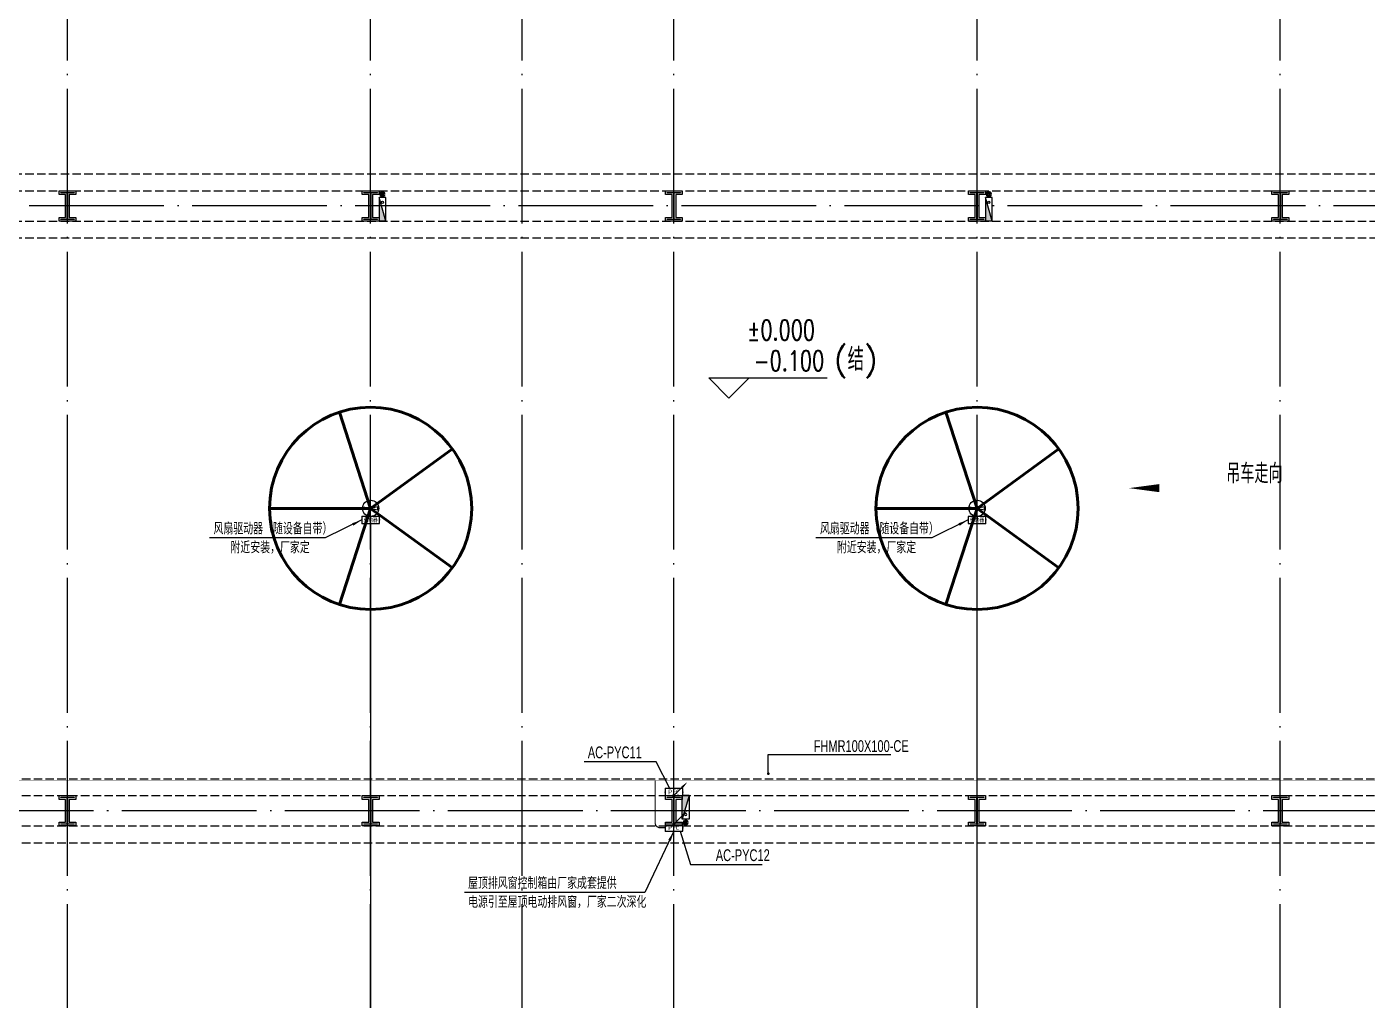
# Model space of a CAD drawing. Extents: x -1396510 to 1250330, y -1892470 to 1623980.
# Drawn here: x -274060 to -234274, y -1347547 to -1318657 of the extents above; entities that cross this region are included whole.
import ezdxf
from ezdxf.enums import TextEntityAlignment as Align

# ---------------------------------------------------------------- set-up
doc = ezdxf.new("R2010")
doc.units = 0
doc.header["$LTSCALE"] = 1000
doc.header["$MEASUREMENT"] = 0
doc.linetypes.add('DASH', pattern=[0.35, 0.25, -0.1])
doc.linetypes.add('DOTE', pattern=[2.42, 2, -0.2, 0.02, -0.2])
for name, color, linetype in [('A-AXIS-DOTE', 14, 'DOTE'), ('A-HATCH-2', 251, 'Continuous'), ('A-LIN-V', 9, 'Continuous'), ('A-WINDOW', 140, 'Continuous'), ('AS-COLN', 6, 'Continuous'), ('CABLETRAY_DIM', 3, 'Continuous'), ('CABLETRAY_FIRE', 1, 'DASH'), ('DIM-箱柜', 3, 'Continuous'), ('EQUIP-动力', 3, 'Continuous'), ('EQUIP-箱柜', 3, 'Continuous'), ('LWIRE', 4, 'Continuous'), ('SB_ZF消火栓', 10, 'Continuous'), ('SB_ZF消火栓M', 10, 'Continuous'), ('WIRE-照明', 1, 'Continuous'), ('建-标高', 3, 'Continuous'), ('建-箭头', 3, 'Continuous')]:
    doc.layers.add(name, color=color, linetype=linetype)
doc.layers.add('A-云线2', color=3, linetype='Continuous', plot=False)
doc.layers.add('LG-ZF消防', color=1, linetype='Continuous', lineweight=60)
doc.styles.add('_TEL_ATTDEF', font='GBENOR', dxfattribs={"width": 0.8, "height": 3, "bigfont": 'GBCBIG'})
doc.styles.add('_TEL_DIM', font='SIMPLEX', dxfattribs={"width": 0.8, "height": 3.5, "bigfont": 'HZTXT'})
doc.styles.add('A-STANDARD', font='SIMPLEX', dxfattribs={"bigfont": 'GBCBIG'})
doc.styles.add('HZTXT5', font='aa.shx', dxfattribs={"width": 0.7, "bigfont": 'hztxt.shx'})
doc.styles.get("Standard").update_dxf_attribs({"font": 'gbenor.shx', "bigfont": 'gbcbig.shx'})

# ---------------------------------------------------------------- blocks, each defined once
blk = doc.blocks.new('4324324')
at = {"layer": 'A-HATCH-2', "color": 8, "linetype": 'DASH'}
for p, q in [((-294754, 585770), (-128854, 585770)), ((-294754, 585270), (-128854, 585270)), ((-307354, 584370), (-128854, 584370)), ((-307354, 583870), (-128854, 583870)), ((-313054, 567820), (-128854, 567820)), ((-313054, 567320), (-128854, 567320)), ((-313054, 566420), (-128854, 566420)), ((-313054, 565920), (-128854, 565920))]:
    blk.add_line(p, q, dxfattribs=at)
blk = doc.blocks.new('w4324324')
at = {"layer": 'A-HATCH-2', "color": 0, "lineweight": 60}
for q in [(-1694760, 686605), (-1697614, 684532), (-1691907, 684532), (-1696524, 681178), (-1692997, 681178)]:
    blk.add_line((-1694760, 683605), q, dxfattribs=at)
blk.add_circle((-1694760, 683605), 3000, dxfattribs=at)
blk = doc.blocks.new('342343')
at = {"layer": 'A-LIN-V', "color": 8}
for p in [(1048660, 63556), (1048660, 45556)]:
    blk.add_blockref('w4324324', p, dxfattribs=at)
blk = doc.blocks.new('w42343243')
at = {"layer": 'A-HATCH-2', "color": 8}
blk.add_lwpolyline([(-165104, 621070), (-164604, 621070), (-164604, 620958), (-164800, 620958), (-164800, 620282), (-164604, 620282), (-164604, 620170), (-165104, 620170), (-165104, 620282), (-164908, 620282), (-164908, 620958), (-165104, 620958)], close=True, dxfattribs=at)
at = {"layer": 'AS-COLN', "color": 3}
blk.add_lwpolyline([(-165054, 621020), (-164654, 621020), (-164654, 621008), (-164850, 621008), (-164850, 620232), (-164654, 620232), (-164654, 620220), (-165054, 620220), (-165054, 620232), (-164858, 620232), (-164858, 621008), (-165054, 621008)], close=True, dxfattribs=at)
blk = doc.blocks.new('42343')
at = {"layer": 'A-WINDOW'}
for p in [(-108000, -35800), (-99000, -35800), (-90000, -35800), (-81000, -35800), (-72000, -35800), (-108000, -53750), (-99000, -53750), (-90000, -53750), (-81000, -53750), (-72000, -53750)]:
    blk.add_blockref('w42343243', p, dxfattribs=at)
blk = doc.blocks.new('A$C5D961328')
at = {"layer": 'SB_ZF消火栓'}
blk.add_hatch(color=256, dxfattribs=at).paths.add_polyline_path([(0, 40), (700, 40), (700, 240)])
for p, q in [((700, 240), (0, 240)), ((0, 240), (0, 40)), ((700, 240), (0, 40)), ((0, 40), (700, 40)), ((700, 240), (700, 40))]:
    blk.add_line(p, q, dxfattribs=at)
at = {"layer": 'SB_ZF消火栓', "color": 1}
blk.add_circle((140, 140), 32.5, dxfattribs=at)
blk = doc.blocks.new('we42342343234')
at = {"layer": 'LG-ZF消防'}
for centre in [(-263504, 585170), (-245504, 585170), (-254504, 566520)]:
    blk.add_circle(centre, 50, dxfattribs=at)
at = {"layer": 'SB_ZF消火栓M', "rotation": 270}
for p in [(-263644, 585070), (-245644, 585070)]:
    blk.add_blockref('A$C5D961328', p, dxfattribs=at)
at = {"layer": 'SB_ZF消火栓M', "xscale": -1, "rotation": 270}
blk.add_blockref('A$C5D961328', (-254644, 566620), dxfattribs=at)
blk = doc.blocks.new('世赫3#厂房一层0821')
at = {"layer": 'A-AXIS-DOTE', "color": 8, "ltscale": 2}
for p, q in [((40000, -79980), (40000, 5514)), ((49000, -79980), (49000, 5514)), ((53500, -79980), (53500, 5514)), ((58000, -79980), (58000, 5514)), ((67000, -79980), (67000, 5514)), ((76000, -79980), (76000, 5514)), ((192904.2, -35900), (-5155.8, -35900)), ((190814.2, -53850), (-5155.8, -53850))]:
    blk.add_line(p, q, dxfattribs=at)
at = {"layer": '建-标高', "color": 8}
for p, q in [((59633.6, -41600), (59033.6, -41000)), ((59033.6, -41000), (62553.6, -41000)), ((59633.6, -41600), (60233.6, -41000))]:
    blk.add_line(p, q, dxfattribs=at)
at = {"layer": '建-箭头', "color": 8}
blk.add_lwpolyline([(78412.2, -44275, 0, 0, 0), (71512.2, -44275, 0, 240, 0), (72412.2, -44275, 0, 0, 0)], format="xyseb", dxfattribs=at)
at = {"layer": 'A-LIN-V', "color": 8, "rotation": 90}
blk.add_blockref('342343', (796160.7, 601225), dxfattribs=at)
at = {"layer": 'A-WINDOW'}
for name in ['42343', '4324324']:
    blk.add_blockref(name, (312854.2, -620720), dxfattribs=at)
at = {"layer": 'SB_ZF消火栓'}
blk.add_blockref('we42342343234', (312854.2, -620720), dxfattribs=at)
at = {"layer": '建-标高', "color": 7, "style": 'A-STANDARD', "width": 0.705882}
for s, p in [('%%P0.000', (60173.6, -39880)), ('-0.100', (60373.6, -40790))]:
    blk.add_text(s, height=595, dxfattribs=at).set_placement(p)
at = {"layer": '建-标高', "color": 7, "style": 'A-STANDARD'}
blk.add_text('(结)', height=675.18, dxfattribs=at).set_placement((62753.6, -40790))
at = {"layer": '建-箭头', "color": 7, "style": 'A-STANDARD'}
blk.add_text('吊车走向', height=578.72, dxfattribs=at).set_placement((74399.8, -44128.1))
blk = doc.blocks.new('$equip$00002854')
for p, q in [((-0.62, 0.13), (-0.1, 0.02)), ((-0.62, -0.13), (-0.62, 0.13)), ((0.62, 0.13), (0.1, 0.02)), ((0.62, -0.13), (0.62, 0.13)), ((-0.1, -0.02), (-0.62, -0.13)), ((0.1, -0.02), (0.62, -0.13))]:
    blk.add_line(p, q)
at = {"const_width": 0.0571}
blk.add_lwpolyline([(-0.69, 0, 1), (0.69, 0, 1), (-0.69, 0, 1.215985)], format="xyb", dxfattribs=at)
for radius in [0.688, 0.104]:
    blk.add_circle((0, 0), radius)
for p in [(-0.69, 0), (0, 0.69), (0.69, 0), (0, -0.69)]:
    blk.add_point(p)
at = {"color": 7, "style": '_TEL_DIM', "flags": 1}
for tag in ['A', 'REMARK']:
    blk.add_attdef(tag, text='', height=0.00002, dxfattribs=at).set_placement((0, 0), align=Align.MIDDLE_CENTER)
blk = doc.blocks.new('$equip$00002926')
for p, q in [((0.75, 0.6), (-0.75, 0.6)), ((-0.75, 0.6), (-0.75, 0)), ((-0.75, 0), (0.75, 0)), ((0.75, 0), (0.75, 0.6))]:
    blk.add_line(p, q)
at = {"const_width": 0.0571}
blk.add_lwpolyline([(-0.75, 0.6), (-0.75, 0), (0.75, 0), (0.75, 0.6), (-0.75, 0.6), (-0.75, 0)], dxfattribs=at)
for p in [(-0.75, 0.3), (0, 0.6), (0, 0), (0.75, 0.3)]:
    blk.add_point(p)
at = {"color": 7, "style": '_TEL_DIM'}
blk.add_attdef('$TEXT$', text='', height=0.4, dxfattribs=at).set_placement((0, 0.3), align=Align.MIDDLE_CENTER)
at = {"color": 7, "style": '_TEL_DIM', "flags": 1}
for tag in ['A', 'REMARK']:
    blk.add_attdef(tag, text='', height=0.00002, dxfattribs=at).set_placement((0, 0), align=Align.MIDDLE_CENTER)
blk = doc.blocks.new('$equip$00002708')
for p, q in [((-0.75, 0.6), (-0.75, 0)), ((0.75, 0.6), (-0.75, 0.6)), ((-0.75, 0), (0.75, 0)), ((0.75, 0), (0.75, 0.6))]:
    blk.add_line(p, q)
at = {"const_width": 0.0571}
blk.add_lwpolyline([(-0.75, 0.6), (-0.75, 0), (0.75, 0), (0.75, 0.6), (-0.75, 0.6), (-0.75, 0)], dxfattribs=at)
for p in [(-0.75, 0.3), (0, 0.6), (0, 0), (0.75, 0.3)]:
    blk.add_point(p)
at = {"color": 7, "style": '_TEL_DIM', "flags": 1}
for tag in ['REMARK', 'A']:
    blk.add_attdef(tag, text='', height=0.4, dxfattribs=at).set_placement((0, 0), align=Align.MIDDLE_CENTER)
at = {"color": 7, "style": '_TEL_DIM'}
blk.add_attdef('$TEXT$', text='', height=0.4, dxfattribs=at).set_placement((0, 0.3), align=Align.MIDDLE_CENTER)
blk = doc.blocks.new('$TelecSys$00000079')
for p, q in [((0.7, 0.7), (0, 0)), ((0.1, 0.1), (0.1, 0.1)), ((-0.1, -0.1), (-0.1, -0.1))]:
    blk.add_line(p, q)
at = {"const_width": 0.142}
blk.add_lwpolyline([(-0.07, 0, 1), (0.07, 0, 1)], format="xyb", close=True, dxfattribs=at)
blk.add_solid([(0.63, 0.77), (0.77, 0.63), (1.15, 1.15)])
at = {"width": 0.8, "flags": 9}
blk.add_attdef('A', (0, 0), '', height=0.00002, dxfattribs=at)

msp = doc.modelspace()

# ---------------------------------------------------------------- linework, layer by layer
at = {"layer": 'CABLETRAY_DIM'}
for p, q in [((-252050, -1340824), (-252050, -1340250)), ((-252050, -1340250), (-248410, -1340250))]:
    msp.add_line(p, q, dxfattribs=at)
at = {"layer": 'CABLETRAY_DIM', "const_width": 40}
msp.add_lwpolyline([(-252050, -1340844, 1), (-252050, -1340804, 1)], format="xyb", close=True, dxfattribs=at)
at = {"layer": 'CABLETRAY_FIRE', "const_width": 7.5}
for points in [[(-310830, -1340824), (-164390, -1340824)], [(-164390, -1341024), (-310830, -1341024)]]:
    msp.add_lwpolyline(points, dxfattribs=at)
at = {"layer": 'DIM-箱柜'}
for p, q in [((-264116.7, -1333294.6), (-265200, -1333829)), ((-246116.7, -1333294.6), (-247200, -1333829)), ((-265200, -1333829), (-268640, -1333829)), ((-247200, -1333829), (-250640, -1333829)), ((-255374.4, -1340472.1), (-257512.8, -1340472.1)), ((-254974.7, -1341264), (-255374.4, -1340472.1)), ((-254854.2, -1342534), (-255718.5, -1344351.5)), ((-254663, -1342534), (-254356.9, -1343523.4)), ((-254356.9, -1343523.4), (-252232.3, -1343523.4)), ((-255718.5, -1344351.5), (-261066.8, -1344351.5))]:
    msp.add_line(p, q, dxfattribs=at)
for points in [[(-264116.7, -1333294.6, 0, 80, 0), (-264385.7, -1333427.3, 0, 0, 0)], [(-246116.7, -1333294.6, 0, 80, 0), (-246385.7, -1333427.3, 0, 0, 0)], [(-254854.2, -1342534, 0, 80, 0), (-254983, -1342804.9, 0, 0, 0)]]:
    msp.add_lwpolyline(points, format="xyseb", dxfattribs=at)
at = {"layer": 'WIRE-照明', "linetype": 'Continuous', "const_width": 35}
for points in [[(-263854.2, -1350658.3), (-263854.2, -1333399.6)], [(-245854.2, -1350658.3), (-245854.2, -1333399.6)], [(-255410, -1341024), (-255410, -1342279)], [(-254854.2, -1341024), (-254854.2, -1341264)], [(-255260, -1342429), (-255116.7, -1342429)]]:
    msp.add_lwpolyline(points, dxfattribs=at)
msp.add_lwpolyline([(-255260, -1342429, -0.4142136), (-255410, -1342279)], format="xyb", dxfattribs=at)

# ---------------------------------------------------------------- block references
at = {"layer": 'A-云线2'}
msp.add_blockref('世赫3#厂房一层0821', (-312854.2, -1288074), dxfattribs=at)
at = {"layer": 'EQUIP-动力', "xscale": 350, "yscale": 350, "zscale": 350}
for p in [(-263854.2, -1332949), (-245854.2, -1332949)]:
    msp.add_blockref('$equip$00002854', p, dxfattribs=at)
at = {"layer": 'EQUIP-箱柜'}
ref = msp.add_blockref('$equip$00002926', (-263854.2, -1333399.6), dxfattribs=dict(at, xscale=350, yscale=350, zscale=350))
ref.add_attrib('$TEXT$', '驱动器', dxfattribs={"layer": '0', "color": 7, "height": 140, "style": '_TEL_ATTDEF'}).set_placement((-263854.2, -1333294.6), align=Align.MIDDLE_CENTER)
ref = msp.add_blockref('$equip$00002926', (-245854.2, -1333399.6), dxfattribs=dict(at, xscale=350, yscale=350, zscale=350))
ref.add_attrib('$TEXT$', '驱动器', dxfattribs={"layer": '0', "color": 7, "height": 140, "style": '_TEL_ATTDEF'}).set_placement((-245854.2, -1333294.6), align=Align.MIDDLE_CENTER)
ref = msp.add_blockref('$equip$00002708', (-254854.2, -1341474), dxfattribs=dict(at, xscale=350, yscale=350, zscale=350))
ref.add_attrib('$TEXT$', 'PFC', dxfattribs={"layer": '0', "color": 7, "height": 140, "style": '_TEL_ATTDEF'}).set_placement((-254854.2, -1341369), align=Align.MIDDLE_CENTER)
ref = msp.add_blockref('$equip$00002708', (-254854.2, -1342534), dxfattribs=dict(at, xscale=350, yscale=350, zscale=350))
ref.add_attrib('$TEXT$', 'PFC', dxfattribs={"layer": '0', "color": 7, "height": 140, "style": '_TEL_ATTDEF'}).set_placement((-254854.2, -1342429), align=Align.MIDDLE_CENTER)
at = {"layer": 'LWIRE', "xscale": 350, "yscale": 350, "zscale": 350}
for p in [(-254854.2, -1341474), (-254854.2, -1342324)]:
    msp.add_blockref('$TelecSys$00000079', p, dxfattribs=at)

# ---------------------------------------------------------------- texts
at = {"layer": 'CABLETRAY_DIM', "color": 7, "style": 'HZTXT5', "width": 0.7}
msp.add_text('FHMR100X100-CE', height=350, dxfattribs=at).set_placement((-250704.2, -1340180))
at = {"layer": 'DIM-箱柜', "color": 7}
for s, style, width, p in [('风扇驱动器（随设备自带）', '_TEL_DIM', 0.8, (-268517.3, -1333724)), ('风扇驱动器（随设备自带）', '_TEL_DIM', 0.8, (-250517.3, -1333724)), ('附近安装，厂家定', '_TEL_DIM', 0.8, (-268014.6, -1334284)), ('附近安装，厂家定', '_TEL_DIM', 0.8, (-250014.6, -1334284)), ('AC-PYC11', 'HZTXT5', 0.7, (-257407.8, -1340367.1)), ('AC-PYC12', 'HZTXT5', 0.7, (-253609.7, -1343418.4)), ('屋顶排风窗控制箱由厂家成套提供', '_TEL_DIM', 0.8, (-260961.8, -1344246.5)), ('电源引至屋顶电动排风窗，厂家二次深化', '_TEL_DIM', 0.8, (-260961.8, -1344806.5))]:
    msp.add_text(s, height=350, dxfattribs=dict(at, style=style, width=width)).set_placement(p)

doc.saveas('drawing.dxf')
